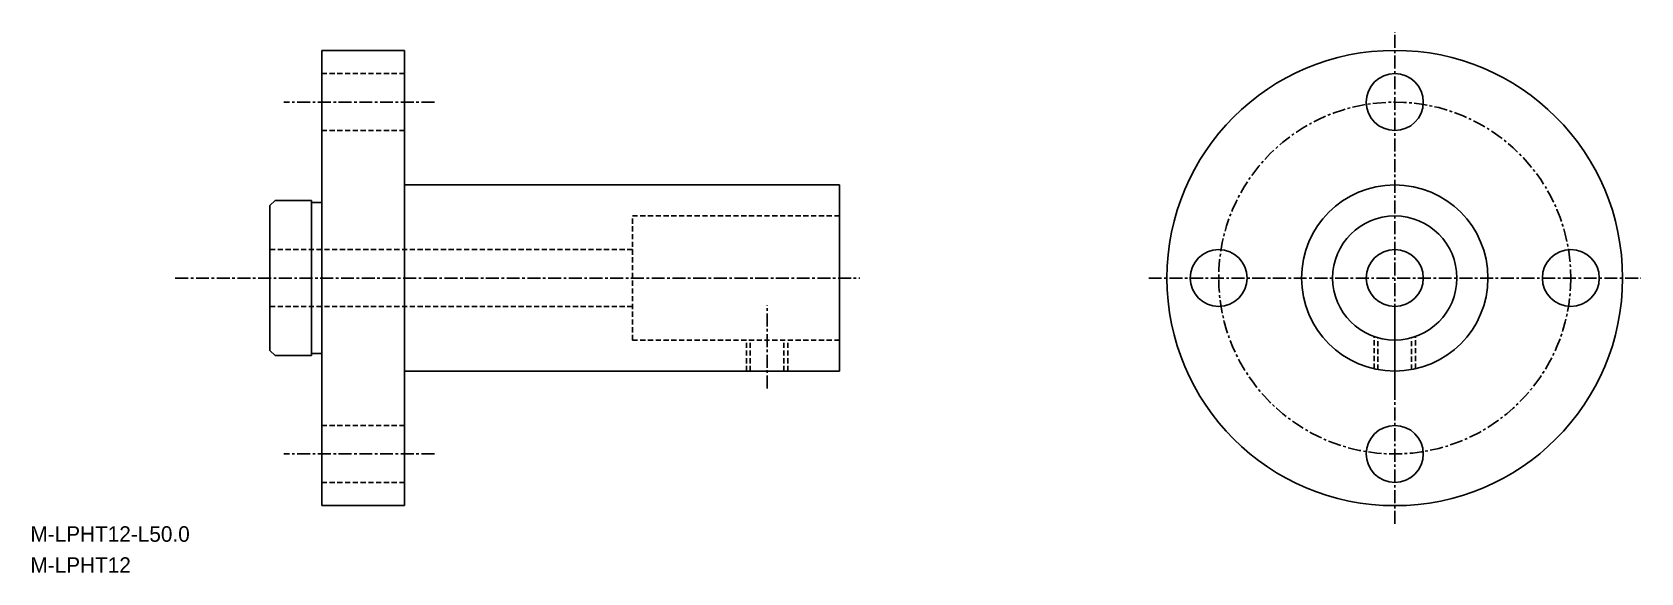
# Model space of a CAD drawing. Extents: x -1912 to -1756, y -653 to -600.
import ezdxf

# ---------------------------------------------------------------- set-up
doc = ezdxf.new("R2010")
doc.units = 0
doc.linetypes.add('CENTER', pattern=[2, 1.25, -0.25, 0.25, -0.25])
doc.linetypes.add('DASHED', pattern=[0.75, 0.5, -0.25])
doc.layers.get('0').update_dxf_attribs({"linetype": 'CONTINUOUS'})
doc.layers.add('CENTER', color=1, linetype='CENTER')

msp = doc.modelspace()

# ---------------------------------------------------------------- linework, layer by layer
at = {"color": 7, "linetype": 'CONTINUOUS'}
for p, q in [((-1883.86, -602.18), (-1875.86, -602.18)), ((-1883.86, -602.18), (-1883.86, -646.18)), ((-1875.86, -646.18), (-1875.86, -602.18)), ((-1875.86, -615.18), (-1875.86, -633.18)), ((-1875.86, -615.18), (-1833.86, -615.18)), ((-1833.86, -633.18), (-1833.86, -615.18)), ((-1888.86, -617.18), (-1888.36, -616.68)), ((-1888.86, -631.18), (-1888.86, -617.18)), ((-1884.86, -616.68), (-1888.36, -616.68)), ((-1884.86, -631.68), (-1884.86, -616.68)), ((-1884.86, -616.78), (-1884.86, -616.68)), ((-1884.76, -616.88), (-1883.96, -616.88)), ((-1888.86, -631.18), (-1888.36, -631.68)), ((-1884.86, -631.68), (-1888.36, -631.68)), ((-1884.86, -631.58), (-1884.86, -631.68)), ((-1884.76, -631.48), (-1883.96, -631.48)), ((-1875.86, -633.18), (-1833.86, -633.18)), ((-1883.86, -646.18), (-1875.86, -646.18))]:
    msp.add_line(p, q, dxfattribs=at)
at = {"color": 3, "linetype": 'DASHED'}
for p, q in [((-1875.86, -604.43), (-1883.86, -604.43)), ((-1875.86, -609.93), (-1883.86, -609.93)), ((-1853.86, -618.18), (-1833.86, -618.18)), ((-1853.86, -630.18), (-1853.86, -618.18)), ((-1888.86, -621.43), (-1853.86, -621.43)), ((-1888.86, -626.93), (-1853.86, -626.93)), ((-1853.86, -630.18), (-1833.86, -630.18)), ((-1842.86, -633.18), (-1842.86, -630.18)), ((-1842.48, -633.18), (-1842.48, -630.18)), ((-1839.24, -633.18), (-1839.24, -630.18)), ((-1838.86, -633.18), (-1838.86, -630.18)), ((-1782.25, -632.95), (-1782.25, -629.84)), ((-1781.87, -633.03), (-1781.87, -629.96)), ((-1778.63, -633.03), (-1778.63, -629.96)), ((-1778.25, -632.95), (-1778.25, -629.84)), ((-1875.86, -638.43), (-1883.86, -638.43)), ((-1875.86, -643.93), (-1883.86, -643.93))]:
    msp.add_line(p, q, dxfattribs=at)
at = {"color": 7, "linetype": 'CONTINUOUS'}
msp.add_circle((-1780.25, -624.18), 22, dxfattribs=at)
for centre, radius in [((-1780.25, -607.18), 2.75), ((-1780.25, -624.18), 9), ((-1780.25, -624.18), 6), ((-1797.25, -624.18), 2.75), ((-1780.25, -624.18), 2.75), ((-1763.25, -624.18), 2.75), ((-1780.25, -641.18), 2.75)]:
    msp.add_circle(centre, radius)
for centre, start, end in [((-1884.76, -616.78), 180, 270), ((-1883.96, -616.78), 270, 0), ((-1884.76, -631.58), 90, 180), ((-1883.96, -631.58), 0, 90)]:
    msp.add_arc(centre, 0.1, start, end, dxfattribs=at)
for p in [(-1840.86, -633.18), (-1780.25, -633.18)]:
    msp.add_point(p, dxfattribs=at)
at = {"layer": 'CENTER', "color": 1, "linetype": 'CENTER'}
for p, q in [((-1780.25, -647.94), (-1780.25, -600.42)), ((-1898, -624.18), (-1831.91, -624.18)), ((-1804.01, -624.18), (-1756.49, -624.18))]:
    msp.add_line(p, q, dxfattribs=at)
at = {"layer": 'CENTER'}
for p, q in [((-1872.98, -607.18), (-1887.53, -607.18)), ((-1840.86, -634.85), (-1840.86, -626.8)), ((-1780.25, -634.85), (-1780.25, -626.8)), ((-1872.98, -641.18), (-1887.53, -641.18))]:
    msp.add_line(p, q, dxfattribs=at)
msp.add_circle((-1780.25, -624.18), 17, dxfattribs=at)

# ---------------------------------------------------------------- texts
for s, p in [('M-LPHT12-L50.0', (-1911.99, -649.67)), ('M-LPHT12', (-1911.99, -652.67))]:
    msp.add_text(s, height=1.5).set_placement(p)

doc.saveas('drawing.dxf')
